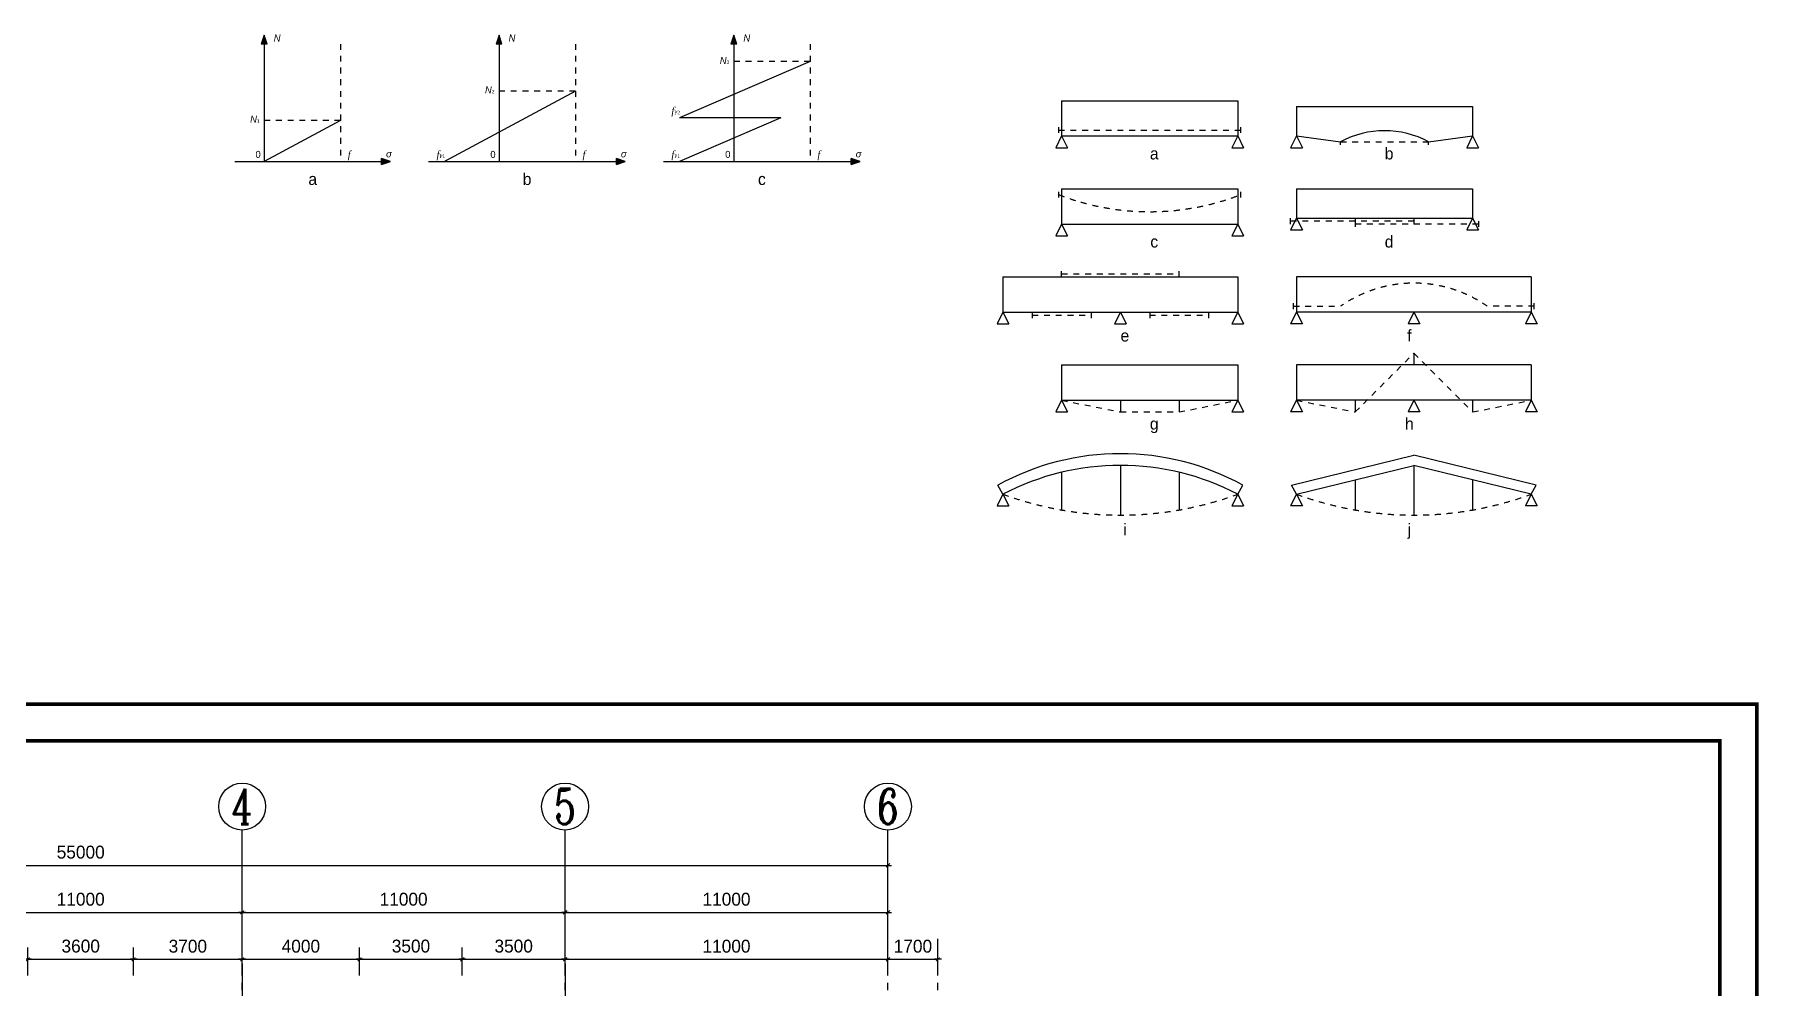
# Model space of a CAD drawing. Extents: x 31132 to 885236, y 345273 to 1212165.
# Drawn here: x 189329 to 218694, y 563688 to 579915 of the extents above; entities that cross this region are included whole.
import ezdxf
from ezdxf.enums import TextEntityAlignment as Align

# ---------------------------------------------------------------- set-up
doc = ezdxf.new("R2010")
doc.units = 0
doc.header["$LTSCALE"] = 1000
for name, pattern in [('CENTER', [2, 1.25, -0.25, 0.25, -0.25]), ('HIDDEN', [0.375, 0.25, -0.125]), ('tjDesh', [2, 1, -1])]:
    doc.linetypes.add(name, pattern=pattern)
doc.layers.get('0').update_dxf_attribs({"linetype": 'CONTINUOUS'})
doc.layers.get('Defpoints').update_dxf_attribs({"linetype": 'CONTINUOUS'})
for name, color, linetype in [('AXIS', 253, 'CENTER'), ('AXIS_NUM', 7, 'CONTINUOUS'), ('TK', 4, 'CONTINUOUS'), ('文字说明', 7, 'CONTINUOUS'), ('轴线标注', 7, 'CONTINUOUS')]:
    doc.layers.add(name, color=color, linetype=linetype)
doc.layers.add('虚线', color=7, linetype='HIDDEN', lineweight=0)
doc.styles.add('STYLE1', font='')
doc.styles.add('TSSD_Axis', font='complex.shx', dxfattribs={"width": 0.7, "bigfont": 'hztxt.shx'})
doc.styles.get('STYLE1').set_extended_font_data('Structure Fonts')
doc.dimstyles.new('副本 DIM200', dxfattribs={"dimtxt": 220, "dimasz": 0.3, "dimexe": 200, "dimexo": 200, "dimgap": 100, "dimtad": 1, "dimdec": 0, "dimlfac": 2, "dimzin": 0, "dimdsep": 46, "dimtxsty": 'STYLE1', "dimblk": 'Studio2', "dimcen": 0, "dimdle": 200, "dimclrd": 6, "dimclre": 6, "dimclrt": 7, "dimazin": 0, "dimtfac": 1, "dimtdec": 0, "dimtix": 1, "dimtmove": 2, "dimatfit": 3, "dimldrblk": 'Studio2', "dimfxl": 200, "dimtolj": 1, "dimtzin": 0, "dimarcsym": 0})

# ---------------------------------------------------------------- blocks, each defined once
blk = doc.blocks.new('Studio2')
blk.add_line((-200, 0), (200, 0))
blk.add_lwpolyline([(-106, -106, 60, 60, 0), (106, 106, 100, 100, 0)], format="xyseb")
blk = doc.blocks.new('*D2033')
at = {"layer": 'Defpoints', "color": 0, "transparency": 16777216}
for p in [(203866, 565768), (176366, 564493), (203866, 564493)]:
    blk.add_point(p, dxfattribs=at)
at = {"layer": '轴线标注', "color": 6, "lineweight": -2, "transparency": 16777216}
for p, q in [((176366, 564693), (176366, 565968)), ((203866, 564693), (203866, 565968)), ((176366, 565768), (203866, 565768))]:
    blk.add_line(p, q, dxfattribs=at)
at = {"layer": '轴线标注', "color": 6, "lineweight": -2, "transparency": 16777216, "xscale": 0.3, "yscale": 0.3, "zscale": 0.3, "rotation": 180}
blk.add_blockref('Studio2', (176366, 565768), dxfattribs=at)
at = {"layer": '轴线标注', "color": 6, "lineweight": -2, "transparency": 16777216, "xscale": 0.3, "yscale": 0.3, "zscale": 0.3}
blk.add_blockref('Studio2', (203866, 565768), dxfattribs=at)
at = {"layer": '轴线标注', "color": 7, "transparency": 16777216, "insert": (190116, 565992), "char_height": 220, "attachment_point": 5, "style": 'STYLE1'}
blk.add_mtext('\\A1;55000', dxfattribs=at)
blk = doc.blocks.new('*D2038')
at = {"layer": 'Defpoints', "color": 0, "transparency": 16777216}
for p in [(191016, 564168), (189216, 563693), (191016, 563693)]:
    blk.add_point(p, dxfattribs=at)
at = {"layer": '轴线标注', "color": 6, "lineweight": -2, "transparency": 16777216}
for p, q in [((189216, 563893), (189216, 564368)), ((189216, 564168), (191016, 564168)), ((191016, 563893), (191016, 564368))]:
    blk.add_line(p, q, dxfattribs=at)
at = {"layer": '轴线标注', "color": 6, "lineweight": -2, "transparency": 16777216, "xscale": 0.3, "yscale": 0.3, "zscale": 0.3, "rotation": 180}
blk.add_blockref('Studio2', (189216, 564168), dxfattribs=at)
at = {"layer": '轴线标注', "color": 6, "lineweight": -2, "transparency": 16777216, "xscale": 0.3, "yscale": 0.3, "zscale": 0.3}
blk.add_blockref('Studio2', (191016, 564168), dxfattribs=at)
at = {"layer": '轴线标注', "color": 7, "transparency": 16777216, "insert": (190116, 564392), "char_height": 220, "attachment_point": 5, "style": 'STYLE1'}
blk.add_mtext('\\A1;3600', dxfattribs=at)
blk = doc.blocks.new('*D2039')
at = {"layer": 'Defpoints', "color": 0, "transparency": 16777216}
for p in [(192866, 564168), (191016, 563693), (192866, 563693)]:
    blk.add_point(p, dxfattribs=at)
at = {"layer": '轴线标注', "color": 6, "lineweight": -2, "transparency": 16777216}
for p, q in [((191016, 563893), (191016, 564368)), ((191016, 564168), (192866, 564168)), ((192866, 563893), (192866, 564368))]:
    blk.add_line(p, q, dxfattribs=at)
at = {"layer": '轴线标注', "color": 6, "lineweight": -2, "transparency": 16777216, "xscale": 0.3, "yscale": 0.3, "zscale": 0.3, "rotation": 180}
blk.add_blockref('Studio2', (191016, 564168), dxfattribs=at)
at = {"layer": '轴线标注', "color": 6, "lineweight": -2, "transparency": 16777216, "xscale": 0.3, "yscale": 0.3, "zscale": 0.3}
blk.add_blockref('Studio2', (192866, 564168), dxfattribs=at)
at = {"layer": '轴线标注', "color": 7, "transparency": 16777216, "insert": (191941, 564390), "char_height": 220, "attachment_point": 5, "style": 'STYLE1'}
blk.add_mtext('\\A1;3700', dxfattribs=at)
blk = doc.blocks.new('*D2040')
at = {"layer": 'Defpoints', "color": 0, "transparency": 16777216}
for p in [(194866, 564168), (192866, 563693), (194866, 563693)]:
    blk.add_point(p, dxfattribs=at)
at = {"layer": '轴线标注', "color": 6, "lineweight": -2, "transparency": 16777216}
for p, q in [((192866, 563893), (192866, 564368)), ((192866, 564168), (194866, 564168)), ((194866, 563893), (194866, 564368))]:
    blk.add_line(p, q, dxfattribs=at)
at = {"layer": '轴线标注', "color": 6, "lineweight": -2, "transparency": 16777216, "xscale": 0.3, "yscale": 0.3, "zscale": 0.3, "rotation": 180}
blk.add_blockref('Studio2', (192866, 564168), dxfattribs=at)
at = {"layer": '轴线标注', "color": 6, "lineweight": -2, "transparency": 16777216, "xscale": 0.3, "yscale": 0.3, "zscale": 0.3}
blk.add_blockref('Studio2', (194866, 564168), dxfattribs=at)
at = {"layer": '轴线标注', "color": 7, "transparency": 16777216, "insert": (193866, 564390), "char_height": 220, "attachment_point": 5, "style": 'STYLE1'}
blk.add_mtext('\\A1;4000', dxfattribs=at)
blk = doc.blocks.new('*D2041')
at = {"layer": 'Defpoints', "color": 0, "transparency": 16777216}
for p in [(196616, 564168), (194866, 563693), (196616, 563693)]:
    blk.add_point(p, dxfattribs=at)
at = {"layer": '轴线标注', "color": 6, "lineweight": -2, "transparency": 16777216}
for p, q in [((194866, 563893), (194866, 564368)), ((194866, 564168), (196616, 564168)), ((196616, 563893), (196616, 564368))]:
    blk.add_line(p, q, dxfattribs=at)
at = {"layer": '轴线标注', "color": 6, "lineweight": -2, "transparency": 16777216, "xscale": 0.3, "yscale": 0.3, "zscale": 0.3, "rotation": 180}
blk.add_blockref('Studio2', (194866, 564168), dxfattribs=at)
at = {"layer": '轴线标注', "color": 6, "lineweight": -2, "transparency": 16777216, "xscale": 0.3, "yscale": 0.3, "zscale": 0.3}
blk.add_blockref('Studio2', (196616, 564168), dxfattribs=at)
at = {"layer": '轴线标注', "color": 7, "transparency": 16777216, "insert": (195741, 564392), "char_height": 220, "attachment_point": 5, "style": 'STYLE1'}
blk.add_mtext('\\A1;3500', dxfattribs=at)
blk = doc.blocks.new('*D2042')
at = {"layer": 'Defpoints', "color": 0, "transparency": 16777216}
for p in [(198366, 564168), (196616, 563693), (198366, 563693)]:
    blk.add_point(p, dxfattribs=at)
at = {"layer": '轴线标注', "color": 6, "lineweight": -2, "transparency": 16777216}
for p, q in [((196616, 563893), (196616, 564368)), ((196616, 564168), (198366, 564168)), ((198366, 563893), (198366, 564368))]:
    blk.add_line(p, q, dxfattribs=at)
at = {"layer": '轴线标注', "color": 6, "lineweight": -2, "transparency": 16777216, "xscale": 0.3, "yscale": 0.3, "zscale": 0.3, "rotation": 180}
blk.add_blockref('Studio2', (196616, 564168), dxfattribs=at)
at = {"layer": '轴线标注', "color": 6, "lineweight": -2, "transparency": 16777216, "xscale": 0.3, "yscale": 0.3, "zscale": 0.3}
blk.add_blockref('Studio2', (198366, 564168), dxfattribs=at)
at = {"layer": '轴线标注', "color": 7, "transparency": 16777216, "insert": (197491, 564392), "char_height": 220, "attachment_point": 5, "style": 'STYLE1'}
blk.add_mtext('\\A1;3500', dxfattribs=at)
blk = doc.blocks.new('*D2043')
at = {"layer": 'Defpoints', "color": 0, "transparency": 16777216}
for p in [(203866, 564168), (198366, 563693), (203866, 563693)]:
    blk.add_point(p, dxfattribs=at)
at = {"layer": '轴线标注', "color": 6, "lineweight": -2, "transparency": 16777216}
for p, q in [((198366, 563893), (198366, 564368)), ((198366, 564168), (203866, 564168)), ((203866, 563893), (203866, 564368))]:
    blk.add_line(p, q, dxfattribs=at)
at = {"layer": '轴线标注', "color": 6, "lineweight": -2, "transparency": 16777216, "xscale": 0.3, "yscale": 0.3, "zscale": 0.3, "rotation": 180}
blk.add_blockref('Studio2', (198366, 564168), dxfattribs=at)
at = {"layer": '轴线标注', "color": 6, "lineweight": -2, "transparency": 16777216, "xscale": 0.3, "yscale": 0.3, "zscale": 0.3}
blk.add_blockref('Studio2', (203866, 564168), dxfattribs=at)
at = {"layer": '轴线标注', "color": 7, "transparency": 16777216, "insert": (201116, 564390), "char_height": 220, "attachment_point": 5, "style": 'STYLE1'}
blk.add_mtext('\\A1;11000', dxfattribs=at)
blk = doc.blocks.new('*D2044')
at = {"layer": 'Defpoints', "color": 0, "transparency": 16777216}
for p in [(204716, 564168), (203866, 563693), (204716, 563693)]:
    blk.add_point(p, dxfattribs=at)
at = {"layer": '轴线标注', "color": 6, "lineweight": -2, "transparency": 16777216}
for p, q in [((203866, 564168), (203865, 564168)), ((203866, 563893), (203866, 564368)), ((203866, 564168), (204716, 564168)), ((204716, 563893), (204716, 564368)), ((204716, 564168), (204717, 564168))]:
    blk.add_line(p, q, dxfattribs=at)
at = {"layer": '轴线标注', "color": 6, "lineweight": -2, "transparency": 16777216, "xscale": 0.3, "yscale": 0.3, "zscale": 0.3}
blk.add_blockref('Studio2', (203866, 564168), dxfattribs=at)
at = {"layer": '轴线标注', "color": 6, "lineweight": -2, "transparency": 16777216, "xscale": 0.3, "yscale": 0.3, "zscale": 0.3, "rotation": 180}
blk.add_blockref('Studio2', (204716, 564168), dxfattribs=at)
at = {"layer": '轴线标注', "color": 7, "transparency": 16777216, "insert": (204291, 564390), "char_height": 220, "attachment_point": 5, "style": 'STYLE1'}
blk.add_mtext('\\A1;1700', dxfattribs=at)
blk = doc.blocks.new('*D2046')
at = {"layer": 'Defpoints', "color": 0, "transparency": 16777216}
for p in [(192866, 564968), (187366, 563693), (192866, 563693)]:
    blk.add_point(p, dxfattribs=at)
at = {"layer": '轴线标注', "color": 6, "lineweight": -2, "transparency": 16777216}
for p, q in [((187366, 563893), (187366, 565168)), ((192866, 563893), (192866, 565168)), ((187366, 564968), (192866, 564968))]:
    blk.add_line(p, q, dxfattribs=at)
at = {"layer": '轴线标注', "color": 6, "lineweight": -2, "transparency": 16777216, "xscale": 0.3, "yscale": 0.3, "zscale": 0.3, "rotation": 180}
blk.add_blockref('Studio2', (187366, 564968), dxfattribs=at)
at = {"layer": '轴线标注', "color": 6, "lineweight": -2, "transparency": 16777216, "xscale": 0.3, "yscale": 0.3, "zscale": 0.3}
blk.add_blockref('Studio2', (192866, 564968), dxfattribs=at)
at = {"layer": '轴线标注', "color": 7, "transparency": 16777216, "insert": (190116, 565190), "char_height": 220, "attachment_point": 5, "style": 'STYLE1'}
blk.add_mtext('\\A1;11000', dxfattribs=at)
blk = doc.blocks.new('*D2047')
at = {"layer": 'Defpoints', "color": 0, "transparency": 16777216}
for p in [(198366, 564968), (192866, 563693), (198366, 563693)]:
    blk.add_point(p, dxfattribs=at)
at = {"layer": '轴线标注', "color": 6, "lineweight": -2, "transparency": 16777216}
for p, q in [((192866, 563893), (192866, 565168)), ((198366, 563893), (198366, 565168)), ((192866, 564968), (198366, 564968))]:
    blk.add_line(p, q, dxfattribs=at)
at = {"layer": '轴线标注', "color": 6, "lineweight": -2, "transparency": 16777216, "xscale": 0.3, "yscale": 0.3, "zscale": 0.3, "rotation": 180}
blk.add_blockref('Studio2', (192866, 564968), dxfattribs=at)
at = {"layer": '轴线标注', "color": 6, "lineweight": -2, "transparency": 16777216, "xscale": 0.3, "yscale": 0.3, "zscale": 0.3}
blk.add_blockref('Studio2', (198366, 564968), dxfattribs=at)
at = {"layer": '轴线标注', "color": 7, "transparency": 16777216, "insert": (195616, 565190), "char_height": 220, "attachment_point": 5, "style": 'STYLE1'}
blk.add_mtext('\\A1;11000', dxfattribs=at)
blk = doc.blocks.new('*D2048')
at = {"layer": 'Defpoints', "color": 0, "transparency": 16777216}
for p in [(203866, 564968), (198366, 563693), (203866, 563693)]:
    blk.add_point(p, dxfattribs=at)
at = {"layer": '轴线标注', "color": 6, "lineweight": -2, "transparency": 16777216}
for p, q in [((198366, 563893), (198366, 565168)), ((203866, 563893), (203866, 565168)), ((198366, 564968), (203866, 564968))]:
    blk.add_line(p, q, dxfattribs=at)
at = {"layer": '轴线标注', "color": 6, "lineweight": -2, "transparency": 16777216, "xscale": 0.3, "yscale": 0.3, "zscale": 0.3, "rotation": 180}
blk.add_blockref('Studio2', (198366, 564968), dxfattribs=at)
at = {"layer": '轴线标注', "color": 6, "lineweight": -2, "transparency": 16777216, "xscale": 0.3, "yscale": 0.3, "zscale": 0.3}
blk.add_blockref('Studio2', (203866, 564968), dxfattribs=at)
at = {"layer": '轴线标注', "color": 7, "transparency": 16777216, "insert": (201116, 565190), "char_height": 220, "attachment_point": 5, "style": 'STYLE1'}
blk.add_mtext('\\A1;11000', dxfattribs=at)
blk = doc.blocks.new('ts_axno')
at = {"color": 0, "linetype": 'ByBlock', "lineweight": -2}
blk.add_circle((0, 0), 0.5, dxfattribs=at)
at = {"color": 0, "linetype": 'ByBlock', "lineweight": -2, "style": 'TSSD_Axis', "width": 0.7}
blk.add_attdef('A', text='', height=0.6, dxfattribs=at).set_placement((0, 0), align=Align.MIDDLE_CENTER)

msp = doc.modelspace()

# ---------------------------------------------------------------- hatches: boundary and pattern name
h = msp.add_hatch(color=256)
h.dxf.hatch_style = 1
h.paths.add_polyline_path([(193291.42, 579752.41), (193241.42, 579902.41), (193191.42, 579752.41)])
h = msp.add_hatch(color=256)
h.dxf.hatch_style = 1
h.paths.add_polyline_path([(197291.42, 579752.41), (197241.42, 579902.41), (197191.42, 579752.41)])
h = msp.add_hatch(color=256)
h.dxf.hatch_style = 1
h.paths.add_polyline_path([(201291.42, 579752.41), (201241.42, 579902.41), (201191.42, 579752.41)])
h = msp.add_hatch(color=256)
h.dxf.hatch_style = 1
h.paths.add_polyline_path([(195241.42, 577702.41), (195391.42, 577752.41), (195241.42, 577802.41)])
h = msp.add_hatch(color=256)
h.dxf.hatch_style = 1
h.paths.add_polyline_path([(199241.42, 577702.41), (199391.42, 577752.41), (199241.42, 577802.41)])
h = msp.add_hatch(color=256)
h.dxf.hatch_style = 1
h.paths.add_polyline_path([(203241.42, 577702.41), (203391.42, 577752.41), (203241.42, 577802.41)])

# ---------------------------------------------------------------- linework, layer by layer
for p, q in [((193241.42, 579902.41), (193191.42, 579752.41)), ((193291.42, 579752.41), (193191.42, 579752.41)), ((193291.42, 579752.41), (193241.42, 579902.41)), ((193241.42, 579752.41), (193241.42, 577752.41)), ((197241.42, 579902.41), (197191.42, 579752.41)), ((197291.42, 579752.41), (197191.42, 579752.41)), ((197291.42, 579752.41), (197241.42, 579902.41)), ((197241.42, 579752.41), (197241.42, 577752.41)), ((201241.42, 579902.41), (201191.42, 579752.41)), ((201291.42, 579752.41), (201191.42, 579752.41)), ((201291.42, 579752.41), (201241.42, 579902.41)), ((201241.42, 579752.41), (201241.42, 577752.41)), ((202541.42, 579453.28), (200312.85, 578495.39)), ((198541.42, 578952.41), (196312.85, 577752.41)), ((206824.39, 578787.44), (209824.39, 578787.44)), ((206824.39, 578787.44), (206824.39, 578187.44)), ((209824.39, 578787.44), (209824.39, 578187.44)), ((210824.39, 578687.44), (213824.39, 578687.44)), ((210824.39, 578687.44), (210824.39, 578187.44)), ((213824.39, 578687.44), (213824.39, 578187.44)), ((194541.42, 578452.41), (193241.42, 577752.41)), ((202041.42, 578495.39), (200312.85, 578495.39)), ((202041.42, 578495.39), (200312.85, 577752.41)), ((206774.39, 578237.44), (206774.39, 578337.44)), ((209874.39, 578237.44), (209874.39, 578337.44)), ((206824.39, 578187.44), (206724.39, 577987.44)), ((206724.39, 577987.44), (206924.39, 577987.44)), ((206824.39, 578187.44), (209824.39, 578187.44)), ((206824.39, 578187.44), (206924.39, 577987.44)), ((209824.39, 578187.44), (209724.39, 577987.44)), ((209724.39, 577987.44), (209924.39, 577987.44)), ((209824.39, 578187.44), (209924.39, 577987.44)), ((210824.39, 578187.44), (210724.39, 577987.44)), ((210724.39, 577987.44), (210924.39, 577987.44)), ((210824.39, 578187.44), (210924.39, 577987.44)), ((210824.39, 578187.44), (211574.39, 578087.44)), ((211574.39, 578037.44), (211574.39, 578087.44)), ((213074.39, 578087.44), (213824.39, 578187.44)), ((213074.39, 578037.44), (213074.39, 578087.44)), ((213824.39, 578187.44), (213724.39, 577987.44)), ((213724.39, 577987.44), (213924.39, 577987.44)), ((213824.39, 578187.44), (213924.39, 577987.44)), ((192741.42, 577752.41), (195241.42, 577752.41)), ((195241.42, 577702.41), (195241.42, 577802.41)), ((195391.42, 577752.41), (195241.42, 577802.41)), ((195241.42, 577702.41), (195391.42, 577752.41)), ((196041.42, 577752.41), (199241.42, 577752.41)), ((199241.42, 577702.41), (199241.42, 577802.41)), ((199391.42, 577752.41), (199241.42, 577802.41)), ((199241.42, 577702.41), (199391.42, 577752.41)), ((200041.42, 577752.41), (203241.42, 577752.41)), ((203241.42, 577702.41), (203241.42, 577802.41)), ((203391.42, 577752.41), (203241.42, 577802.41)), ((203241.42, 577702.41), (203391.42, 577752.41)), ((206774.39, 577137.44), (206774.39, 577237.44)), ((206824.39, 577287.44), (209824.39, 577287.44)), ((206824.39, 577287.44), (206824.39, 576687.44)), ((209824.39, 577287.44), (209824.39, 576687.44)), ((209874.39, 577137.44), (209874.39, 577237.44)), ((210824.39, 577287.44), (213824.39, 577287.44)), ((210824.39, 577287.44), (210824.39, 576787.44)), ((213824.39, 577287.44), (213824.39, 576787.44)), ((210824.39, 576787.44), (210724.39, 576587.44)), ((210724.39, 576687.44), (210724.39, 576787.44)), ((210824.39, 576787.44), (210924.39, 576587.44)), ((210824.39, 576787.44), (211824.39, 576787.44)), ((211824.39, 576787.44), (212824.39, 576787.44)), ((211824.39, 576787.44), (211824.39, 576637.44)), ((212824.39, 576787.44), (213824.39, 576787.44)), ((212824.39, 576787.44), (212824.39, 576687.44)), ((213824.39, 576787.44), (213724.39, 576587.44)), ((213824.39, 576787.44), (213924.39, 576587.44)), ((213924.39, 576737.44), (213924.39, 576637.44)), ((206824.39, 576687.44), (206724.39, 576487.44)), ((206724.39, 576487.44), (206924.39, 576487.44)), ((206824.39, 576687.44), (209824.39, 576687.44)), ((206824.39, 576687.44), (206924.39, 576487.44)), ((209824.39, 576687.44), (209724.39, 576487.44)), ((209724.39, 576487.44), (209924.39, 576487.44)), ((209824.39, 576687.44), (209924.39, 576487.44)), ((210724.39, 576587.44), (210924.39, 576587.44)), ((213724.39, 576587.44), (213924.39, 576587.44)), ((206824.39, 575787.44), (206824.39, 575887.44)), ((208824.39, 575787.44), (208824.39, 575887.44)), ((205824.39, 575787.44), (209824.39, 575787.44)), ((205824.39, 575787.44), (205824.39, 575187.44)), ((209824.39, 575787.44), (209824.39, 575187.44)), ((214824.39, 575787.44), (210824.39, 575787.44)), ((210824.39, 575787.44), (210824.39, 575187.44)), ((214824.39, 575787.44), (214824.39, 575187.44)), ((210774.39, 575237.44), (210774.39, 575337.44)), ((214874.39, 575237.44), (214874.39, 575337.44)), ((205824.39, 575187.44), (205724.39, 574987.44)), ((205724.39, 574987.44), (205924.39, 574987.44)), ((205824.39, 575187.44), (205924.39, 574987.44)), ((205824.39, 575187.44), (206324.39, 575187.44)), ((206324.39, 575187.44), (207324.39, 575187.44)), ((206324.39, 575187.44), (206324.39, 575087.44)), ((207324.39, 575187.44), (207824.39, 575187.44)), ((207324.39, 575187.44), (207324.39, 575087.44)), ((207824.39, 575187.44), (207724.39, 574987.44)), ((207724.39, 574987.44), (207924.39, 574987.44)), ((207824.39, 575187.44), (207924.39, 574987.44)), ((207824.39, 575187.44), (208324.39, 575187.44)), ((208324.39, 575187.44), (209324.39, 575187.44)), ((208324.39, 575187.44), (208324.39, 575087.44)), ((209324.39, 575187.44), (209824.39, 575187.44)), ((209324.39, 575187.44), (209324.39, 575087.44)), ((209824.39, 575187.44), (209724.39, 574987.44)), ((209724.39, 574987.44), (209924.39, 574987.44)), ((209824.39, 575187.44), (209924.39, 574987.44)), ((210824.39, 575187.44), (210724.39, 574987.44)), ((210924.39, 574987.44), (210724.39, 574987.44)), ((210824.39, 575187.44), (210924.39, 574987.44)), ((211324.39, 575187.44), (210824.39, 575187.44)), ((212324.39, 575187.44), (211324.39, 575187.44)), ((212824.39, 575187.44), (212324.39, 575187.44)), ((212824.39, 575187.44), (212724.39, 574987.44)), ((212924.39, 574987.44), (212724.39, 574987.44)), ((212824.39, 575187.44), (212924.39, 574987.44)), ((213324.39, 575187.44), (212824.39, 575187.44)), ((214324.39, 575187.44), (213324.39, 575187.44)), ((214824.39, 575187.44), (214324.39, 575187.44)), ((214824.39, 575187.44), (214724.39, 574987.44)), ((214924.39, 574987.44), (214724.39, 574987.44)), ((214824.39, 575187.44), (214924.39, 574987.44)), ((212824.39, 574487.44), (212824.39, 574287.44)), ((206824.39, 574287.44), (209824.39, 574287.44)), ((206824.39, 574287.44), (206824.39, 573687.44)), ((209824.39, 574287.44), (209824.39, 573687.44)), ((214824.39, 574287.44), (210824.39, 574287.44)), ((210824.39, 574287.44), (210824.39, 573687.44)), ((214824.39, 574287.44), (214824.39, 573687.44)), ((206824.39, 573687.44), (206724.39, 573487.44)), ((206824.39, 573687.44), (206924.39, 573487.44)), ((206824.39, 573687.44), (207824.39, 573687.44)), ((207824.39, 573687.44), (208824.39, 573687.44)), ((207824.39, 573687.44), (207824.39, 573487.44)), ((208824.39, 573687.44), (209824.39, 573687.44)), ((208824.39, 573687.44), (208824.39, 573487.44)), ((209824.39, 573687.44), (209724.39, 573487.44)), ((209824.39, 573687.44), (209924.39, 573487.44)), ((210824.39, 573687.44), (210724.39, 573487.44)), ((210824.39, 573687.44), (210924.39, 573487.44)), ((211324.39, 573687.44), (210824.39, 573687.44)), ((212324.39, 573687.44), (211324.39, 573687.44)), ((211824.39, 573687.44), (211824.39, 573487.44)), ((212824.39, 573687.44), (212324.39, 573687.44)), ((212824.39, 573687.44), (212724.39, 573487.44)), ((212824.39, 573687.44), (212924.39, 573487.44)), ((213324.39, 573687.44), (212824.39, 573687.44)), ((214324.39, 573687.44), (213324.39, 573687.44)), ((213824.39, 573687.44), (213824.39, 573487.44)), ((214824.39, 573687.44), (214324.39, 573687.44)), ((214824.39, 573687.44), (214724.39, 573487.44)), ((214824.39, 573687.44), (214924.39, 573487.44)), ((206724.39, 573487.44), (206924.39, 573487.44)), ((209724.39, 573487.44), (209924.39, 573487.44)), ((210924.39, 573487.44), (210724.39, 573487.44)), ((212924.39, 573487.44), (212724.39, 573487.44)), ((214924.39, 573487.44), (214724.39, 573487.44)), ((210739.52, 572241.99), (212824.39, 572752.82)), ((214909.26, 572241.99), (212824.39, 572752.82)), ((206824.39, 572460.32), (206824.39, 571818.83)), ((207824.39, 572577.48), (207824.39, 571732.06)), ((208824.39, 572460.32), (208824.39, 571818.83)), ((210824.39, 572087.44), (212824.39, 572577.48)), ((211824.39, 572332.46), (211824.39, 571818.83)), ((212824.39, 572577.48), (212824.39, 571732.06)), ((214824.39, 572087.44), (212824.39, 572577.48)), ((213824.39, 572332.46), (213824.39, 571818.83)), ((205824.39, 572087.44), (205724.39, 571887.44)), ((205824.39, 572087.44), (205739.52, 572241.99)), ((205824.39, 572087.44), (205924.39, 571887.44)), ((209824.39, 572087.44), (209724.39, 571887.44)), ((209824.39, 572087.44), (209909.26, 572241.99)), ((209824.39, 572087.44), (209924.39, 571887.44)), ((210824.39, 572087.44), (210724.39, 571887.44)), ((210824.39, 572087.44), (210739.52, 572241.99)), ((210824.39, 572087.44), (210924.39, 571887.44)), ((214824.39, 572087.44), (214724.39, 571887.44)), ((214824.39, 572087.44), (214909.26, 572241.99)), ((214824.39, 572087.44), (214924.39, 571887.44)), ((205724.39, 571887.44), (205924.39, 571887.44)), ((209724.39, 571887.44), (209924.39, 571887.44)), ((210924.39, 571887.44), (210724.39, 571887.44)), ((214924.39, 571887.44), (214724.39, 571887.44))]:
    msp.add_line(p, q)
for centre, radius, start, end in [((212324.39, 576697.77), 1579.14, 61.644427, 118.355573), ((207824.39, 568451.14), 4326.34, 61.190313, 118.809687), ((207824.39, 568251.14), 4326.34, 62.465373, 117.534627)]:
    msp.add_arc(centre, radius, start, end)
at = {"layer": 'AXIS', "ltscale": 0.5}
for p, q in [((192865.94, 541893.16), (192865.94, 564593.16)), ((198365.94, 541893.16), (198365.94, 564593.16)), ((203865.94, 541893.16), (203865.94, 564593.16)), ((204715.94, 541893.16), (204715.94, 564593.16)), ((192865.94, 564093.16), (192865.94, 541393.16)), ((198365.94, 564093.16), (198365.94, 541393.16))]:
    msp.add_line(p, q, dxfattribs=at)
at = {"layer": 'AXIS_NUM'}
for p, q in [((192865.94, 564581.44), (192865.94, 566368.16)), ((198365.94, 564581.44), (198365.94, 566368.16)), ((203865.94, 564581.44), (203865.94, 566368.16))]:
    msp.add_line(p, q, dxfattribs=at)
at = {"layer": 'TK', "const_width": 62.5}
for points in [[(166162.8, 531386.49), (166162.8, 568511.49), (218662.8, 568511.49), (218662.8, 531386.49)], [(169287.8, 532011.49), (169287.8, 567886.49), (218037.8, 567886.49), (218037.8, 532011.49)]]:
    msp.add_lwpolyline(points, close=True, dxfattribs=at)
at = {"layer": '虚线', "color": 7, "linetype": 'tjDesh', "lineweight": -3, "ltscale": 0.1}
for p, q in [((194541.42, 579752.41), (194541.42, 577752.41)), ((198541.42, 579752.41), (198541.42, 577752.41)), ((202541.42, 579752.41), (202541.42, 577752.41)), ((202541.42, 579453.28), (201241.42, 579453.28)), ((198541.42, 578952.41), (197241.42, 578952.41)), ((194541.42, 578452.41), (193241.42, 578452.41)), ((206774.39, 578287.44), (209874.39, 578287.44)), ((211574.39, 578087.44), (213074.39, 578087.44)), ((212824.39, 576737.44), (210724.39, 576737.44)), ((213924.39, 576687.44), (211824.39, 576687.44)), ((206824.39, 575837.44), (208824.39, 575837.44)), ((210774.39, 575287.44), (211574.39, 575287.44)), ((214874.39, 575287.44), (214074.39, 575287.44)), ((206324.39, 575137.44), (207324.39, 575137.44)), ((208324.39, 575137.44), (209324.39, 575137.44)), ((211824.39, 573487.44), (212824.39, 574487.44)), ((212824.39, 574487.44), (213824.39, 573487.44)), ((206824.39, 573687.44), (207824.39, 573487.44)), ((208824.39, 573487.44), (209824.39, 573687.44)), ((210824.39, 573687.44), (211824.39, 573487.44)), ((213824.39, 573487.44), (214824.39, 573687.44)), ((207824.39, 573487.44), (208824.39, 573487.44))]:
    msp.add_line(p, q, dxfattribs=at)
for centre, radius, start, end in [((208324.39, 581185.6), 4288.1, 248.809773, 291.190227), ((212824.39, 573496.18), 2184.29, 55.091424, 124.908576), ((207824.39, 577537.53), 5805.47, 249.848555, 290.151445), ((212824.39, 577537.53), 5805.47, 249.848555, 290.151445)]:
    msp.add_arc(centre, radius, start, end, dxfattribs=at)

# ---------------------------------------------------------------- block references
at = {"layer": 'AXIS_NUM'}
ref = msp.add_blockref('ts_axno', (192865.94, 566768.44), dxfattribs=dict(at, xscale=800, yscale=800, zscale=800))
ref.add_attrib('1', '4', dxfattribs={"height": 600, "style": 'TSSD_Axis', "width": 0.7}).set_placement((192865.94, 566768.44), align=Align.MIDDLE_CENTER)
ref = msp.add_blockref('ts_axno', (198365.94, 566768.44), dxfattribs=dict(at, xscale=800, yscale=800, zscale=800))
ref.add_attrib('1', '5', dxfattribs={"height": 600, "style": 'TSSD_Axis', "width": 0.7}).set_placement((198365.94, 566768.44), align=Align.MIDDLE_CENTER)
ref = msp.add_blockref('ts_axno', (203865.94, 566768.44), dxfattribs=dict(at, xscale=800, yscale=800, zscale=800))
ref.add_attrib('1', '6', dxfattribs={"height": 600, "style": 'TSSD_Axis', "width": 0.7}).set_placement((203865.94, 566768.44), align=Align.MIDDLE_CENTER)

# ---------------------------------------------------------------- texts
at = {"layer": '文字说明', "style": 'STYLE1'}
for s, width, insert, char_height, attachment_point in [('\\pxt0;{\\fStructure Fonts|b0|i1|c134|p49;N}', 417.7605, (193403.86, 579914.62), 120, 1), ('\\pxt0;{\\fStructure Fonts|b0|i1|c134|p49;N}', 417.7605, (197403.86, 579914.62), 120, 1), ('\\pxt0;{\\fStructure Fonts|b0|i1|c134|p49;N}', 417.7605, (201403.86, 579914.62), 120, 1), ('\\pxt0;{\\fStructure Fonts|b0|i1|c134|p49;N\\fStructure Fonts|b0|i0|c134|p49;\\H0.5x;3}', 417.7605, (201001.78, 579531.58), 120, 1), ('\\pxt0;{\\fStructure Fonts|b0|i1|c134|p49;N\\fStructure Fonts|b0|i0|c134|p49;\\H0.5x;2}', 417.7605, (197001.78, 579030.7), 120, 1), ('\\pxt0;{\\fStructure Fonts|b0|i1|c134|p49;N\\fStructure Fonts|b0|i0|c134|p49;\\H0.5x;1}', 417.7605, (193001.78, 578530.7), 120, 1), ('\\pxt0;{\\fTimes New Roman|b0|i1|c161|p18;\\H2x;f\\fTimes New Roman|b0|i0|c161|p18;\\H0.5x;P2}', 417.7605, (200177.28, 578675.96), 60, 1), ('\\pxt0;0', 417.7605, (193093.39, 577932.98), 120, 1), ('\\pxt0;{\\fTimes New Roman|b0|i1|c161|p18;f}', 417.7605, (194664.53, 577932.98), 120, 1), ('\\pxt0;{\\fStructure Fonts|b0|i1|c134|p49;σ}', 417.7605, (195317.32, 577942.44), 120, 1), ('\\pxt0;{\\fTimes New Roman|b0|i1|c161|p18;f\\fTimes New Roman|b0|i0|c161|p18;\\H0.5x;P1}', 417.7605, (196177.28, 577932.98), 120, 1), ('\\pxt0;0', 417.7605, (197093.39, 577932.98), 120, 1), ('\\pxt0;{\\fTimes New Roman|b0|i1|c161|p18;f}', 417.7605, (198664.53, 577932.98), 120, 1), ('\\pxt0;{\\fStructure Fonts|b0|i1|c134|p49;σ}', 417.7605, (199317.32, 577942.44), 120, 1), ('\\pxt0;{\\fTimes New Roman|b0|i1|c161|p18;f\\fTimes New Roman|b0|i0|c161|p18;\\H0.5x;P1}', 417.7605, (200177.28, 577932.98), 120, 1), ('\\pxt0;0', 417.7605, (201093.39, 577932.98), 120, 1), ('\\pxt0;{\\fTimes New Roman|b0|i1|c161|p18;f}', 417.7605, (202664.53, 577932.98), 120, 1), ('\\pxt0;{\\fStructure Fonts|b0|i1|c134|p49;σ}', 417.7605, (203317.32, 577942.44), 120, 1), ('\\pxqc;a', 2654.5759, (207074.39, 577987.44), 200, 1), ('\\pxqc;b', 2654.5759, (211074.39, 577987.44), 200, 1), ('\\pxqc;a', 2654.5759, (192741.42, 577552.41), 200, 1), ('\\pxqc;b', 2654.5759, (196391.42, 577552.41), 200, 1), ('\\pxqc;c', 2654.5759, (200391.42, 577552.41), 200, 1), ('\\pxqc;c', 2654.5759, (207074.39, 576487.44), 200, 1), ('\\pxqc;d', 2654.5759, (211074.39, 576487.44), 200, 1), ('\\pxqc;e', 2654.5759, (206574.39, 574887.44), 200, 1), ('\\pxqc;f', 2654.5759, (214074.39, 574887.44), 200, 3), ('\\pxqc;g', 2654.5759, (207074.39, 573387.44), 200, 1), ('\\pxqc;h', 2654.5759, (214074.39, 573387.44), 200, 3), ('\\pxqc;i', 2654.5759, (206574.39, 571587.44), 200, 1), ('\\pxqc;j', 2654.5759, (214074.39, 571587.44), 200, 3)]:
    msp.add_mtext_dynamic_manual_height_columns(s, width=width, gutter_width=1, heights=[0], dxfattribs=dict(at, insert=insert, char_height=char_height, attachment_point=attachment_point))

# ---------------------------------------------------------------- dimensions: what is measured, and where the dimension line sits
at = {"layer": '轴线标注'}
for base, p1, p2, picture, middle in [((203865.94, 565768.16), (176365.94, 564493.16), (203865.94, 564493.16), '*D2033', (190115.94, 565992.23)), ((192865.94, 564968.16), (187365.94, 563693.16), (192865.94, 563693.16), '*D2046', (190115.94, 565190.31)), ((198365.94, 564968.16), (192865.94, 563693.16), (198365.94, 563693.16), '*D2047', (195615.94, 565190.31)), ((203865.94, 564968.16), (198365.94, 563693.16), (203865.94, 563693.16), '*D2048', (201115.94, 565190.31)), ((191015.94, 564168.16), (189215.94, 563693.16), (191015.94, 563693.16), '*D2038', (190115.94, 564391.59)), ((192865.94, 564168.16), (191015.94, 563693.16), (192865.94, 563693.16), '*D2039', (191940.94, 564390.31)), ((194865.94, 564168.16), (192865.94, 563693.16), (194865.94, 563693.16), '*D2040', (193865.94, 564390.31)), ((196615.94, 564168.16), (194865.94, 563693.16), (196615.94, 563693.16), '*D2041', (195740.94, 564392.23)), ((198365.94, 564168.16), (196615.94, 563693.16), (198365.94, 563693.16), '*D2042', (197490.94, 564392.23)), ((203865.94, 564168.16), (198365.94, 563693.16), (203865.94, 563693.16), '*D2043', (201115.94, 564390.31)), ((204715.94, 564168.16), (203865.94, 563693.16), (204715.94, 563693.16), '*D2044', (204290.94, 564390.31))]:
    dim = msp.add_linear_dim(base=base, p1=p1, p2=p2, dimstyle='副本 DIM200', dxfattribs=at)
    dim.commit()
    dim.dimension.update_dxf_attribs({"geometry": picture, "text_midpoint": middle})

doc.saveas('drawing.dxf')
